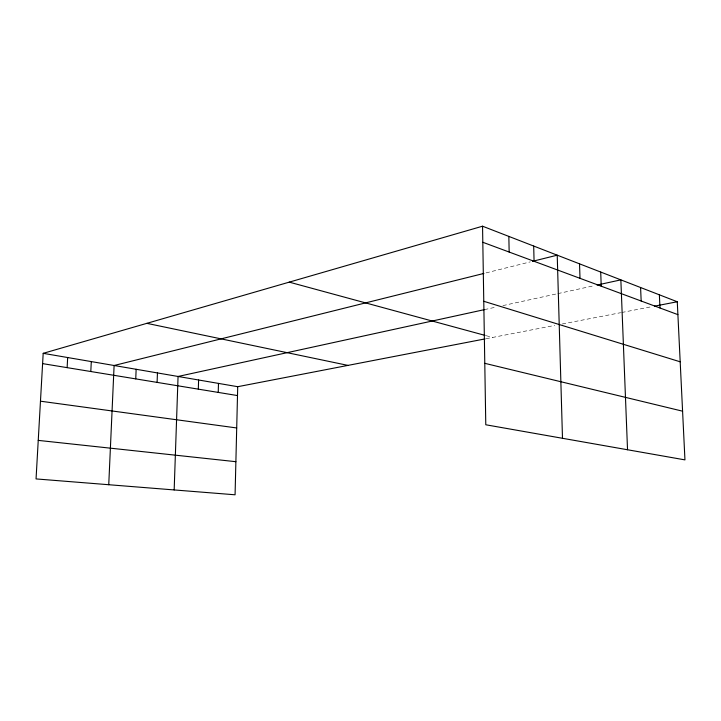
<?xml version="1.0" encoding="UTF-8"?>
<svg xmlns="http://www.w3.org/2000/svg" width="721" height="721" viewBox="0 0 721 721"><rect width="100%" height="100%" fill="white"/><g stroke="black" fill="none" stroke-linecap="round" stroke-linejoin="round"><path stroke-width="0.54" stroke-dasharray="3.6 2.7" d="M486.08 272.889L530.305 261.876M484.485 309.615L496.399 307.02M502.925 305.596L556.783 293.844M557.874 293.609L593.807 285.768M486.152 338.69L554.773 325.423M562.254 323.981L620.628 312.698M621.727 312.49L652.352 306.569M486.161 335.698L492.587 337.446"/><path stroke-width="1.08" d="M485.08 338.897L237.714 386.699L235.073 494.795L36.05 478.924L43.188 353.335L482.547 226.205L677.271 301.757L684.95 459.881L485.783 424.768L482.547 226.205M218.229 392.413L218.481 383.401M198.32 389.151L198.608 379.994M174.167 489.938L178.06 376.47L484.485 309.615M157.097 382.391L157.457 372.928M135.746 378.885L136.143 369.278M108.745 484.719L114.107 365.502L483.899 273.43M90.81 371.522L91.288 361.582M67.134 367.638L67.666 357.535M532.458 261.344L557.225 255.18L562.488 438.296M597.051 285.056L620.853 279.865L627.531 449.76M654.524 306.155L677.271 301.757M38.24 440.387L235.884 461.692M40.466 401.191L236.704 427.959M42.602 363.618L237.497 395.568M43.188 353.335L237.714 386.699M146.85 323.341L347.964 365.394M484.782 363.321L682.589 411.186M289.247 282.136L485.089 335.4M483.773 301.279L680.191 361.807M482.809 242.274L677.893 314.635M659.373 294.808L659.976 307.984M640.59 287.526L641.167 301.008M600.719 272.051L601.224 286.201M579.531 263.832L580.008 278.324M533.693 246.05L534.072 261.29M508.846 236.407L509.161 252.053"/></g></svg>
